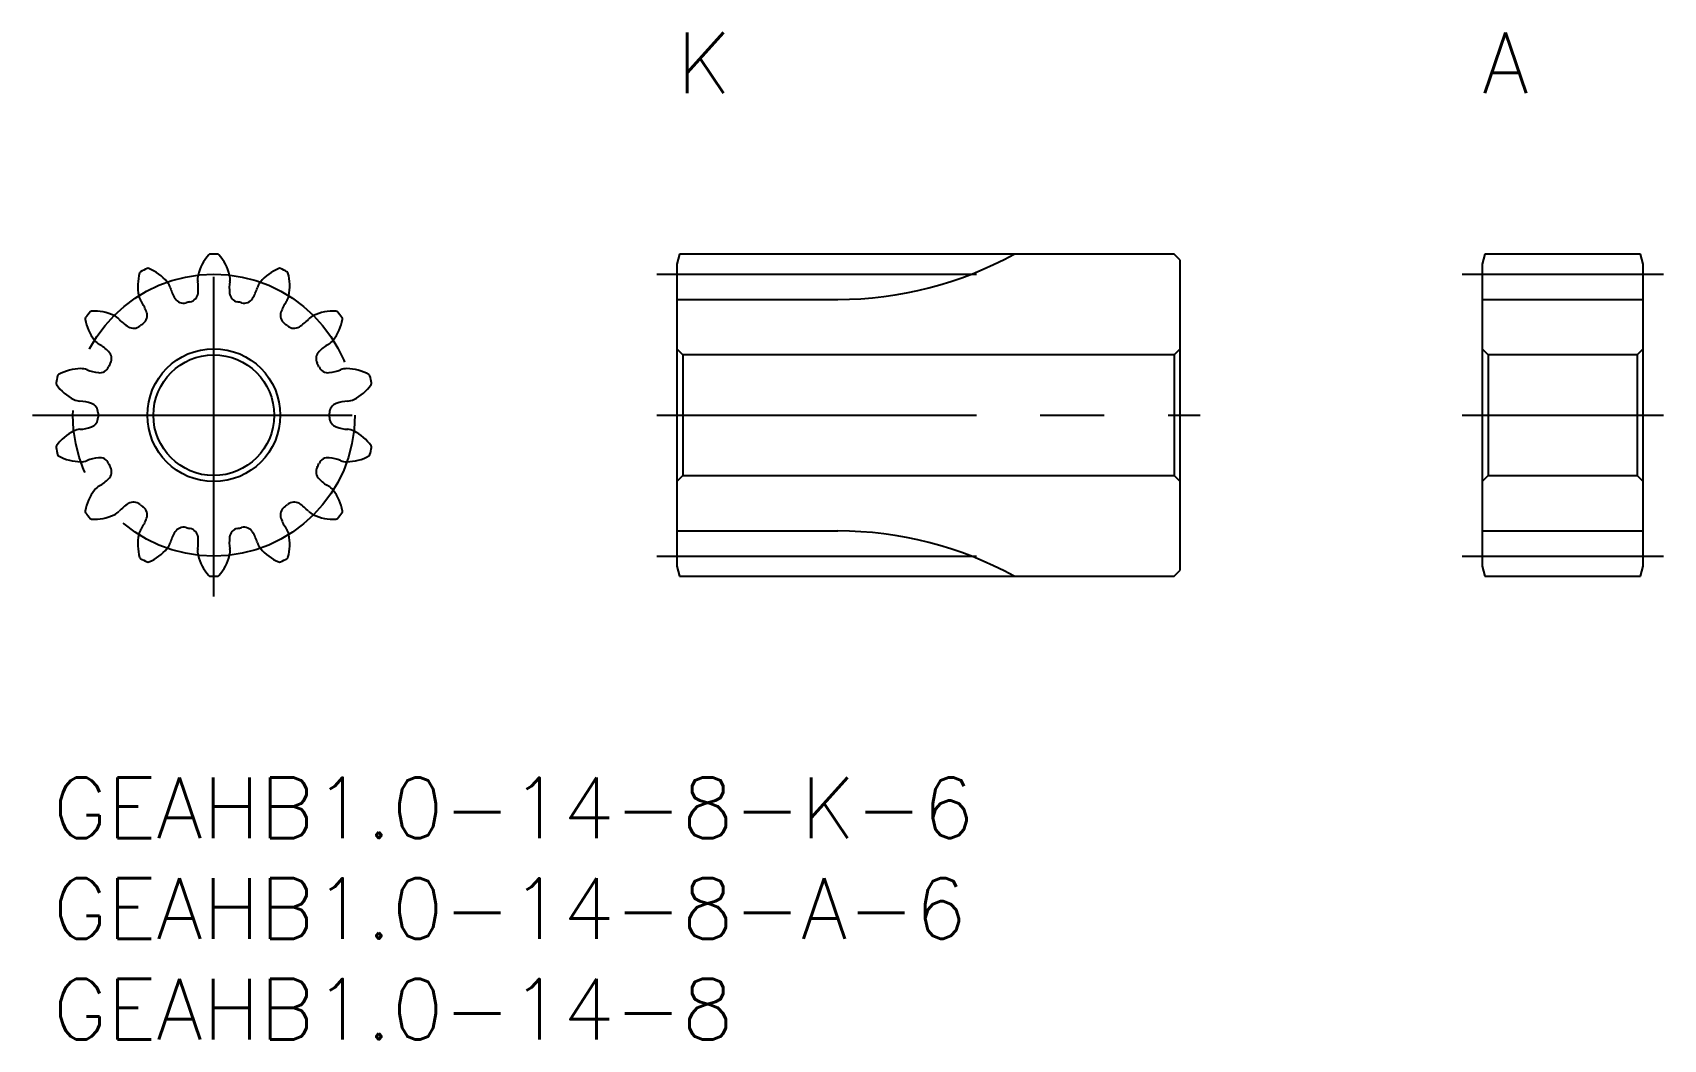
# Model space of a CAD drawing. Extents: x -1 to 80, y -13 to 37.
import ezdxf

# ---------------------------------------------------------------- set-up
doc = ezdxf.new("R2010")
doc.units = 0
doc.header["$LTSCALE"] = 0.5
doc.linetypes.add('CENTER', pattern=[50.8, 31.75, -6.35, 6.35, -6.35])
for name, color, linetype in [('MSM_CENTER', 1, 'CENTER'), ('MSM_CONTINUOUS', 7, 'CONTINUOUS'), ('MSM_PART_NUMBER', 7, 'CONTINUOUS')]:
    doc.layers.add(name, color=color, linetype=linetype)
doc.styles.get("Standard").update_dxf_attribs({"font": 'txt.shx', "height": 1, "bigfont": 'bigfont.shx'})

# ---------------------------------------------------------------- blocks, each defined once
blk = doc.blocks.new('*U3')
at = {"layer": 'MSM_PART_NUMBER'}
blk.add_text('GEAHB1.0-14-8-A-6', height=3, dxfattribs=at).set_placement((0, -8))
blk = doc.blocks.new('*U4')
at = {"layer": 'MSM_PART_NUMBER'}
blk.add_text('GEAHB1.0-14-8-K-6', height=3, dxfattribs=at).set_placement((0, -3))
blk = doc.blocks.new('*U5')
at = {"layer": 'MSM_PART_NUMBER'}
blk.add_text('K', height=3, dxfattribs=at).set_placement((31, 34))
blk = doc.blocks.new('*U6')
at = {"layer": 'MSM_PART_NUMBER'}
blk.add_text('A', height=3, dxfattribs=at).set_placement((71, 34))
blk = doc.blocks.new('*U7')
at = {"layer": 'MSM_PART_NUMBER'}
blk.add_text('GEAHB1.0-14-8', height=3, dxfattribs=at).set_placement((0, -13))

msp = doc.modelspace()

# ---------------------------------------------------------------- linework, layer by layer
at = {"layer": 'MSM_CENTER'}
for p, q in [((8, 9), (8, 27)), ((30, 25), (46.621, 25)), ((70, 25), (80, 25)), ((-1, 18), (17, 18)), ((30, 18), (57, 18)), ((70, 18), (80, 18)), ((30, 11), (46.621, 11)), ((70, 11), (80, 11))]:
    msp.add_line(p, q, dxfattribs=at)
msp.add_circle((8, 18), 7, dxfattribs=at)
at = {"layer": 'MSM_CONTINUOUS'}
for p, q in [((31.134, 26), (31, 25.5)), ((55.7, 26), (31.134, 26)), ((56, 25.7), (55.7, 26)), ((71.134, 26), (71, 25.5)), ((78.866, 26), (71.134, 26)), ((79, 25.5), (78.866, 26)), ((31, 25.5), (31, 10.5)), ((56, 10.3), (56, 25.7)), ((71, 25.5), (71, 10.5)), ((79, 10.5), (79, 25.5)), ((31, 23.75), (39, 23.75)), ((71, 23.75), (79, 23.75)), ((31, 21.3), (31.3, 21)), ((55.7, 21), (56, 21.3)), ((71, 21.3), (71.3, 21)), ((78.7, 21), (79, 21.3)), ((31.3, 21), (31.3, 15)), ((55.7, 21), (31.3, 21)), ((55.7, 21), (55.7, 15)), ((71.3, 21), (71.3, 15)), ((78.7, 21), (71.3, 21)), ((78.7, 21), (78.7, 15)), ((31.3, 15), (31, 14.7)), ((31.3, 15), (55.7, 15)), ((56, 14.7), (55.7, 15)), ((71.3, 15), (71, 14.7)), ((71.3, 15), (78.7, 15)), ((79, 14.7), (78.7, 15)), ((31, 12.25), (39, 12.25)), ((71, 12.25), (79, 12.25)), ((31, 10.5), (31.134, 10)), ((31.134, 10), (55.7, 10)), ((55.7, 10), (56, 10.3)), ((71, 10.5), (71.134, 10)), ((71.134, 10), (78.866, 10)), ((78.866, 10), (79, 10.5))]:
    msp.add_line(p, q, dxfattribs=at)
for radius in [3.3, 3]:
    msp.add_circle((8, 18), radius, dxfattribs=at)
for centre, radius, start, end in [((9.484, 24.408), 2.333, 138.16845, 166.42857), ((7.82, 25.898), 0.1, 91.30308, 138.16845), ((8, 18), 8, 88.69699, 91.30302), ((8.18, 25.898), 0.1, 41.83155, 88.69699), ((6.516, 24.408), 2.333, 13.57143, 41.83155), ((39, 41.91), 18.16, 270, 298.82441), ((4.411, 25.038), 0.1, 117.01737, 163.88273), ((8, 18), 8, 114.41127, 117.0173), ((4.735, 25.194), 0.1, 67.54584, 114.41127), ((3.882, 23.13), 2.333, 39.28571, 67.54584), ((12.118, 23.13), 2.333, 112.45416, 140.71429), ((11.265, 25.194), 0.1, 65.58873, 112.45416), ((8, 18), 8, 62.9827, 65.58873), ((11.589, 25.038), 0.1, 16.11727, 62.98271), ((6.557, 24.418), 2.333, 163.88273, 192.14286), ((5.064, 24.097), 0.806, 16.76008, 39.28576), ((7.898, 24.95), 2.154, 196.76004, 212.26746), ((8, 24.767), 0.806, 166.42852, 188.95421), ((5.076, 24.306), 2.154, 353.44683, 8.95424), ((10.924, 24.306), 2.154, 171.04576, 186.55317), ((8, 24.767), 0.806, 351.04579, 13.57147), ((8.102, 24.95), 2.154, 327.73254, 343.23996), ((10.936, 24.097), 0.806, 140.71424, 163.23992), ((9.443, 24.418), 2.333, 347.85715, 16.11727), ((5.064, 24.097), 0.806, 192.14281, 214.6685), ((2.629, 22.413), 2.154, 19.16112, 34.66853), ((6.5, 24.067), 0.5, 212.26745, 283.88718), ((8, 18), 5.75, 101.82711, 103.88718), ((6.719, 24.117), 0.5, 281.82711, 353.44684), ((9.281, 24.117), 0.5, 186.55316, 258.17289), ((8, 18), 5.75, 76.11282, 78.17289), ((9.5, 24.067), 0.5, 256.11282, 327.73255), ((13.371, 22.413), 2.154, 145.33147, 160.83888), ((10.936, 24.097), 0.806, 325.3315, 347.85719), ((1.713, 22.784), 0.1, 142.73165, 189.59702), ((3.915, 23.156), 2.333, 189.59702, 217.85714), ((8, 18), 8, 140.12556, 142.73159), ((1.937, 23.065), 0.1, 93.26012, 140.12556), ((2.064, 20.835), 2.333, 65, 93.26012), ((2.71, 22.219), 0.806, 42.47436, 65.00005), ((4.893, 24.218), 2.154, 222.47433, 237.98174), ((4.192, 22.956), 0.5, 307.54139, 19.16112), ((11.808, 22.956), 0.5, 160.83888, 232.45861), ((11.107, 24.218), 2.154, 302.01826, 317.52567), ((13.29, 22.219), 0.806, 114.99995, 137.52564), ((13.936, 20.835), 2.333, 86.73988, 115), ((12.085, 23.156), 2.333, 322.14286, 350.40298), ((14.063, 23.065), 0.1, 39.87444, 86.73988), ((8, 18), 8, 37.26841, 39.87444), ((14.287, 22.784), 0.1, 350.40298, 37.26843), ((4.016, 22.816), 0.5, 237.98173, 309.60147), ((8, 18), 5.75, 127.54139, 129.60147), ((8, 18), 5.75, 50.39853, 52.45861), ((11.984, 22.816), 0.5, 230.39853, 302.01826), ((2.71, 22.219), 0.806, 217.8571, 240.38278), ((1.247, 19.646), 2.154, 44.8754, 60.38281), ((2.419, 20.813), 0.5, 333.25568, 44.87541), ((13.581, 20.813), 0.5, 135.12459, 206.74432), ((14.753, 19.646), 2.154, 119.61719, 135.1246), ((13.29, 22.219), 0.806, 299.61722, 322.14291), ((1.422, 17.979), 2.333, 90.71429, 118.97441), ((1.403, 19.506), 0.806, 68.18865, 90.71433), ((2.503, 22.254), 2.154, 248.18861, 263.69603), ((2.321, 20.61), 0.5, 263.69602, 335.31575), ((8, 18), 5.75, 153.25568, 155.31575), ((8, 18), 5.75, 24.68425, 26.74432), ((13.679, 20.61), 0.5, 204.68425, 276.30398), ((13.497, 22.254), 2.154, 276.30397, 291.81139), ((14.597, 19.506), 0.806, 89.28567, 111.81135), ((14.578, 17.979), 2.333, 61.02559, 89.28571), ((0.26, 19.582), 0.1, 168.44594, 215.31131), ((8, 18), 8, 165.83984, 168.44587), ((2.083, 20.873), 2.333, 215.31131, 243.57143), ((0.34, 19.933), 0.1, 118.97441, 165.83985), ((13.917, 20.873), 2.333, 296.42857, 324.68869), ((15.66, 19.933), 0.1, 14.16023, 61.02559), ((8, 18), 8, 11.55413, 14.16016), ((15.74, 19.582), 0.1, 324.68869, 11.55414), ((1.403, 19.506), 0.806, 243.57138, 266.09707), ((1.201, 16.553), 2.154, 70.58969, 86.0971), ((14.799, 16.553), 2.154, 93.9029, 109.41031), ((14.597, 19.506), 0.806, 273.90293, 296.42862), ((1.751, 18.112), 0.5, 358.96996, 70.5897), ((1.751, 17.888), 0.5, 289.4103, 1.03004), ((8, 18), 5.75, 178.96996, 181.03004), ((14.249, 18.112), 0.5, 109.4103, 181.03004), ((8, 18), 5.75, 358.96996, 1.03004), ((14.249, 17.888), 0.5, 178.96996, 250.58969), ((2.083, 15.127), 2.333, 116.42857, 144.68869), ((1.403, 16.494), 0.806, 93.90293, 116.42862), ((1.201, 19.447), 2.154, 273.9029, 289.41031), ((14.799, 19.447), 2.154, 250.58969, 266.0971), ((14.597, 16.494), 0.806, 63.57138, 86.09707), ((13.917, 15.127), 2.333, 35.31131, 63.57143), ((0.26, 16.418), 0.1, 144.68869, 191.55413), ((8, 18), 8, 191.55413, 194.16016), ((8, 18), 8, 345.83984, 348.44587), ((15.74, 16.418), 0.1, 348.44594, 35.31131), ((0.34, 16.067), 0.1, 194.16023, 241.02559), ((1.422, 18.021), 2.333, 241.02559, 269.28571), ((1.403, 16.494), 0.806, 269.28567, 291.81135), ((2.503, 13.746), 2.154, 96.30397, 111.81139), ((2.321, 15.39), 0.5, 24.68425, 96.30398), ((2.419, 15.187), 0.5, 315.12459, 26.74432), ((8, 18), 5.75, 204.68425, 206.74432), ((13.581, 15.187), 0.5, 153.25568, 224.87541), ((8, 18), 5.75, 333.25568, 335.31575), ((13.679, 15.39), 0.5, 83.69602, 155.31575), ((13.497, 13.746), 2.154, 68.18861, 83.69603), ((14.597, 16.494), 0.806, 248.18865, 270.71434), ((14.578, 18.021), 2.333, 270.71429, 298.97441), ((15.66, 16.067), 0.1, 298.97441, 345.83985), ((1.247, 16.354), 2.154, 299.61719, 315.1246), ((14.753, 16.354), 2.154, 224.8754, 240.38281), ((3.915, 12.844), 2.333, 142.14286, 170.40298), ((2.71, 13.781), 0.806, 119.61722, 142.14291), ((13.29, 13.781), 0.806, 37.8571, 60.38278), ((12.085, 12.844), 2.333, 9.59702, 37.85714), ((1.713, 13.216), 0.1, 170.40298, 217.26841), ((8, 18), 8, 217.26841, 219.87444), ((2.064, 15.165), 2.333, 266.73988, 295), ((2.71, 13.781), 0.806, 294.99995, 317.52564), ((4.893, 11.782), 2.154, 122.01826, 137.52567), ((4.016, 13.184), 0.5, 50.39853, 122.01827), ((8, 18), 5.75, 230.39853, 232.45861), ((4.192, 13.044), 0.5, 340.83888, 52.45861), ((11.808, 13.044), 0.5, 127.54139, 199.16112), ((8, 18), 5.75, 307.54139, 309.60147), ((11.984, 13.184), 0.5, 57.98173, 129.60147), ((11.107, 11.782), 2.154, 42.47433, 57.98174), ((13.29, 13.781), 0.806, 222.47436, 245.00005), ((13.936, 15.165), 2.333, 245, 273.26012), ((8, 18), 8, 320.12556, 322.73159), ((14.287, 13.216), 0.1, 322.73165, 9.59702), ((1.937, 12.935), 0.1, 219.87444, 266.73988), ((5.064, 11.903), 0.806, 145.3315, 167.85719), ((2.629, 13.587), 2.154, 325.33147, 340.83888), ((7.898, 11.05), 2.154, 147.73254, 163.23996), ((6.5, 11.933), 0.5, 76.11282, 147.73255), ((8, 18), 5.75, 256.11282, 258.17289), ((6.719, 11.883), 0.5, 6.55316, 78.17289), ((9.281, 11.883), 0.5, 101.82711, 173.44684), ((8, 18), 5.75, 281.82711, 283.88718), ((9.5, 11.933), 0.5, 32.26745, 103.88718), ((8.102, 11.05), 2.154, 16.76004, 32.26746), ((13.371, 13.587), 2.154, 199.16112, 214.66853), ((10.936, 11.903), 0.806, 12.14281, 34.6685), ((14.063, 12.935), 0.1, 273.26012, 320.12557), ((39, -5.91), 18.16, 61.17559, 90), ((6.557, 11.582), 2.333, 167.85714, 196.11727), ((3.882, 12.87), 2.333, 292.45416, 320.71429), ((5.064, 11.903), 0.806, 320.71424, 343.23992), ((8, 11.233), 0.806, 171.04579, 193.57148), ((5.076, 11.694), 2.154, 351.04576, 6.55317), ((10.924, 11.694), 2.154, 173.44683, 188.95424), ((8, 11.233), 0.806, 346.42853, 8.95421), ((10.936, 11.903), 0.806, 196.76008, 219.28576), ((12.118, 12.87), 2.333, 219.28572, 247.54584), ((9.443, 11.582), 2.333, 343.88273, 12.14286), ((4.411, 10.962), 0.1, 196.11727, 242.9827), ((8, 18), 8, 242.9827, 245.58873), ((4.735, 10.806), 0.1, 245.58873, 292.45416), ((9.484, 11.592), 2.333, 193.57143, 221.83155), ((6.516, 11.592), 2.333, 318.16845, 346.42857), ((11.265, 10.806), 0.1, 247.54584, 294.41128), ((8, 18), 8, 294.41127, 297.0173), ((11.589, 10.962), 0.1, 297.01737, 343.88273), ((7.82, 10.102), 0.1, 221.83155, 268.69698), ((8, 18), 8, 268.69699, 271.30302), ((8.18, 10.102), 0.1, 271.30308, 318.16845)]:
    msp.add_arc(centre, radius, start, end, dxfattribs=at)

# ---------------------------------------------------------------- block references
for name in ['*U5', '*U6', '*U4', '*U3', '*U7']:
    msp.add_blockref(name, (0, 0), dxfattribs=at)

doc.saveas('drawing.dxf')
